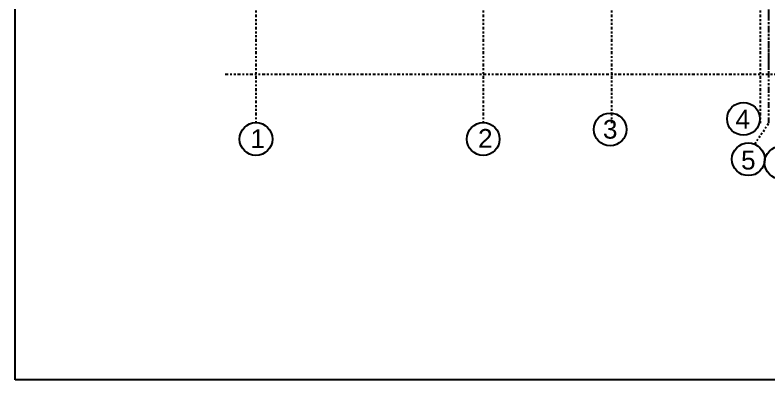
# Model space of a CAD drawing. Header units: millimetres. Extents: x 240 to 610, y 141 to 225.
# Drawn here: x 491.24 to 531.52, y 141.08 to 160.57 of the extents above; entities that cross this region are included whole.
import ezdxf

# ---------------------------------------------------------------- set-up
doc = ezdxf.new("R2010")
doc.units = ezdxf.units.MM
doc.header["$LTSCALE"] = 0.5
doc.linetypes.add('HIDDEN', pattern=[0.375, 0.25, -0.125])
doc.linetypes.add('PHANTOM2', pattern=[1.25, 0.625, -0.125, 0.125, -0.125, 0.125, -0.125])
doc.layers.add('Layer1', color=5, linetype='Continuous')
doc.layers.add('m7or', color=1, linetype='Continuous')
doc.styles.get("Standard").update_dxf_attribs({"font": 'arial.ttf'})

msp = doc.modelspace()

# ---------------------------------------------------------------- linework, layer by layer
at = {"ltscale": 0.5}
for p, q in [((491.238, 141.075), (491.238, 225.075)), ((610.238, 141.075), (491.238, 141.075))]:
    msp.add_line(p, q, dxfattribs=at)
for centre in [(530.159, 155.025), (523.035, 154.461), (504.11, 153.945), (516.255, 153.945), (530.422, 152.865), (532.166, 152.687)]:
    msp.add_circle(centre, 0.876)
at = {"layer": 'Layer1', "linetype": 'PHANTOM2', "ltscale": 0.5}
for p, q in [((504.11, 214.418), (504.11, 154.762)), ((516.255, 214.418), (516.255, 154.762)), ((523.104, 214.418), (523.104, 154.762)), ((531.047, 214.418), (531.047, 154.762)), ((531.499, 161.111), (531.499, 157.406)), ((502.473, 157.406), (572.896, 157.406))]:
    msp.add_line(p, q, dxfattribs=at)
at = {"layer": 'm7or', "linetype": 'PHANTOM2'}
msp.add_line((531.499, 214.418), (531.499, 154.762), dxfattribs=at)
at = {"layer": 'm7or', "linetype": 'HIDDEN', "ltscale": 0.5}
msp.add_line((531.488, 154.754), (530.758, 153.673), dxfattribs=at)

# ---------------------------------------------------------------- texts
at = {"char_height": 1.002, "attachment_point": 1}
for s, width, insert in [('4', 0.37237, (529.732, 155.508)), ('3', 0.45386, (522.651, 154.969)), ('1', 0.34142, (503.812, 154.465)), ('2', 1.15652, (515.977, 154.481)), ('5', 0.38067, (530.032, 153.32))]:
    msp.add_mtext_dynamic_manual_height_columns(s, width=width, gutter_width=0.668, heights=[0], dxfattribs=dict(at, insert=insert))

doc.saveas('drawing.dxf')
